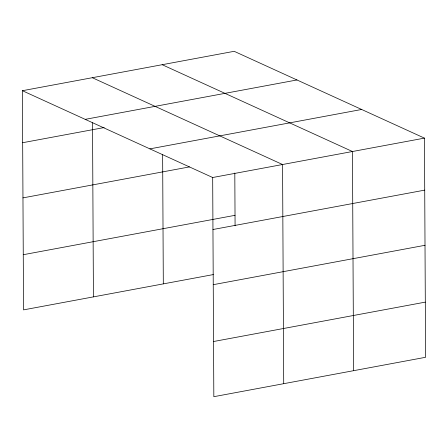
<?xml version="1.0" encoding="UTF-8"?>
<svg xmlns="http://www.w3.org/2000/svg" width="448" height="448" viewBox="0 0 448 448"><rect width="100%" height="100%" fill="white"/><g stroke="black" fill="none" stroke-linecap="round" stroke-linejoin="round"><path stroke-width="0.67" d="M22.4 90.709L234.17 51.313L424.452 138.124L425.6 357.291L213.83 396.687L212.682 177.514L22.4 90.709L23.548 309.876L213.371 274.568M85.193 119.353L296.962 79.962M22.674 142.71L104.205 127.54M149.89 148.87L361.659 109.474M22.96 197.876L189.47 166.902M212.682 177.514L424.452 138.124M23.257 254.71L235.026 215.32M212.957 229.516L424.726 190.126M213.242 284.682L425.012 245.291M213.539 341.522L425.309 302.126M162.17 64.708L352.453 151.514L353.601 370.686M92.282 77.706L282.565 164.517L283.713 383.69M234.808 173.034L235.082 225.792M162.635 154.414L163.313 283.881M92.518 122.774L93.43 296.878"/></g></svg>
